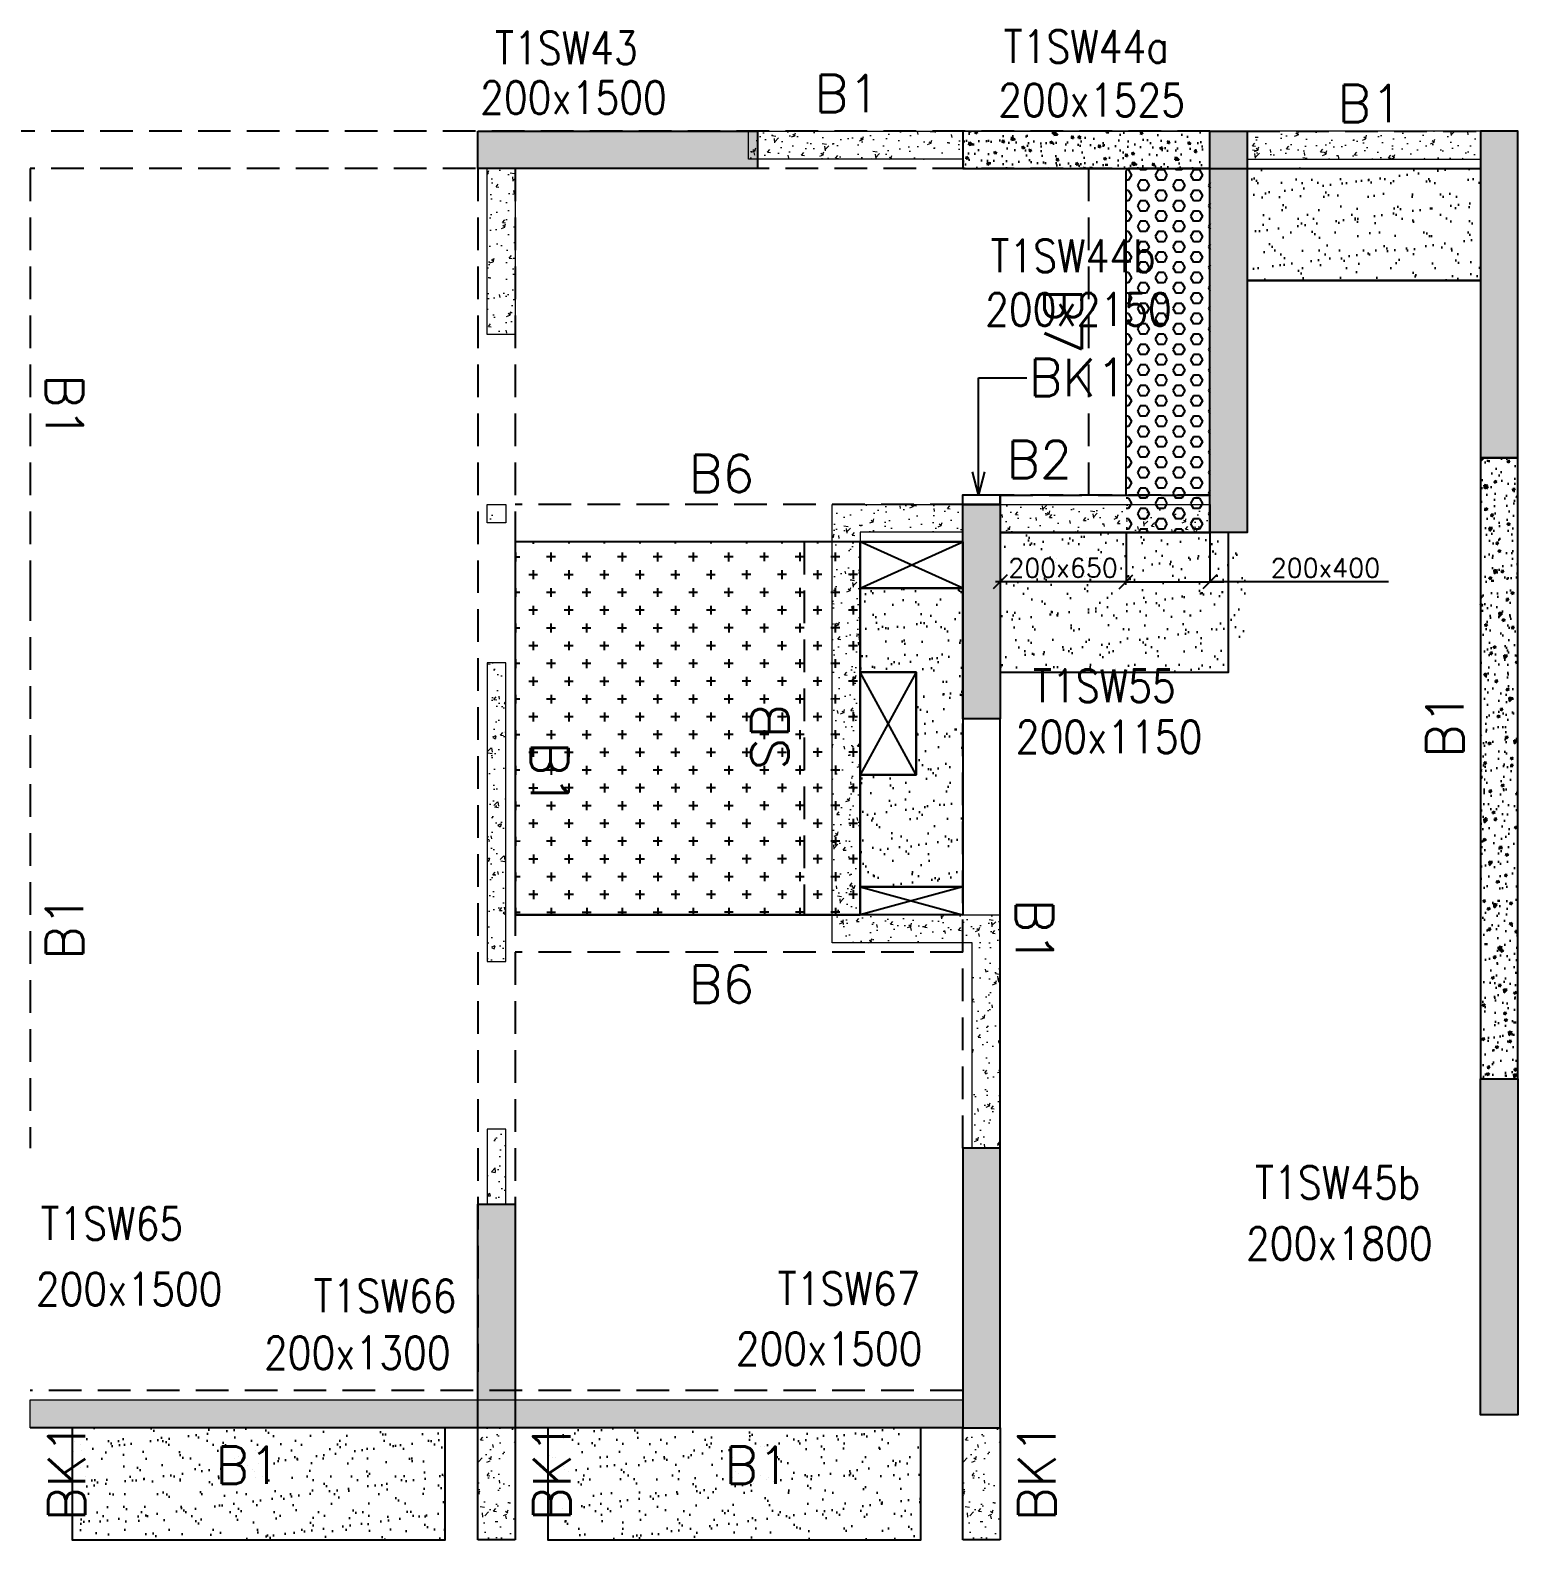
# Model space of a CAD drawing. Header units: millimetres. Extents: x 1078357 to 2594950, y -4969473 to -4636555.
# Drawn here: x 2170755 to 2178730, y -4674653 to -4666561 of the extents above; entities that cross this region are included whole.
import ezdxf

# ---------------------------------------------------------------- set-up
doc = ezdxf.new("R2010")
doc.units = ezdxf.units.MM
doc.header["$PDMODE"] = 35
for name, pattern in [('CONTINOUS', [0]), ('HIDDEN', [0.375, 0.25, -0.125]), ('New Retail block$0$CONTINOUS', [0])]:
    doc.linetypes.add(name, pattern=pattern)
doc.layers.get('0').update_dxf_attribs({"lineweight": 0})
doc.layers.get('Defpoints').update_dxf_attribs({"lineweight": 0})
for name, color, linetype, lineweight in [('A-_ANOTDIMA_D-', 6, 'Continuous', 13), ('COL. NO.', 30, 'Continuous', 25), ('COL. SIZE', 7, 'Continuous', 25), ('DIM', 9, 'Continuous', 25), ('HATCH', 8, 'Continuous', 30), ('RCC UPSTAND', 43, 'Continuous', 30), ('S-NON STR RCC WALL', 8, 'Continuous', 0)]:
    doc.layers.add(name, color=color, linetype=linetype, lineweight=lineweight)
for name, color, linetype in [('B-200x325', 201, 'HIDDEN'), ('B-200x375', 41, 'HIDDEN'), ('B-200x400', 44, 'HIDDEN'), ('B-200x650', 241, 'HIDDEN'), ('B-300xSLAB THK.', 151, 'Continuous'), ('BK1-200x650', 241, 'HIDDEN'), ('DC BEAM NO.', 7, 'Continuous'), ('DROP SLAB', 8, 'Continuous'), ('NON STR. RCC WALL', 6, 'Continuous'), ('S-COLUMN_SHEAR WALL', 1, 'Continuous'), ('S-PROJECTION', 54, 'New Retail block$0$CONTINOUS'), ('SLAB FOLD', 8, 'Continuous')]:
    doc.layers.add(name, color=color, linetype=linetype)
doc.styles.add('Roman', font='romans')
doc.styles.add('ROMANS', font='romans.shx', dxfattribs={"width": 0.85})
doc.dimstyles.new('HARESH', dxfattribs={"dimtxt": 150, "dimasz": 75, "dimexe": 0, "dimexo": 0, "dimgap": 25, "dimtad": 1, "dimdec": 0, "dimdsep": 46, "dimtxsty": 'Roman', "dimblk": 'OBLIQUE', "dimcen": 225, "dimdle": 25, "dimclrd": 2, "dimclre": 2, "dimclrt": 7, "dimadec": 8, "dimazin": 1, "dimtfac": 1, "dimtdec": 0, "dimtmove": 0, "dimatfit": 0, "dimfxl": 1, "dimlwd": -1, "dimlwe": -1, "dimarcsym": 0})
pattern_1 = [(50, (-4174040.86, 23111537.25), (182.184669, -15.9390855), [19.05, -209.55]), (355, (-4174040.86, 23111537.25), (-35.2434214, 191.0568452), [15.24, -167.6405842]), (100.4514447, (-4174025.68, 23111535.92), (146.9412471, 175.1177519), [16.1900088, -178.0902446]), (46.1842, (-4174040.86, 23111588.05), (271.0790409, -42.042328), [28.575, -314.325]), (96.6355576, (-4174018.27, 23111584.54), (237.404134, 247.4261246), [24.2850231, -267.1356082]), (351.1841512, (-4174040.86, 23111588.05), (237.404134, 247.4261246), [22.859967, -251.459732]), (21, (-4174015.46, 23111575.35), (151.6143913, -102.2651982), [19.05, -209.55]), (326, (-4174015.46, 23111575.35), (61.8020283, 184.1879661), [15.24, -167.64]), (71.451445, (-4174002.83, 23111566.83), (213.4164193, 81.9227689), [16.1900088, -178.0899376]), (37.5, (-4174040.86, 23111537.25), (3.08860325, 84.55503887), [0, -165.608, 0, -170.18, 0, -168.275]), (7.5, (-4174040.86, 23111537.25), (66.8196625, 100.18057482), [0, -97.028, 0, -161.798, 0, -64.135]), (327.5, (-4174097.5, 23111537.25), (135.59059517, -5.728744), [0, -63.5, 0, -198.12, 0, -262.89]), (317.5, (-4174122.9, 23111537.25), (148.1291814, 25.42649103), [0, -82.55, 0, -131.572, 0, -186.69])]

# ---------------------------------------------------------------- blocks, each defined once
blk = doc.blocks.new('_Oblique')
at = {"color": 0, "linetype": 'ByBlock', "lineweight": -2}
blk.add_line((-0.5, -0.5), (0.5, 0.5), dxfattribs=at)
blk = doc.blocks.new('*D1586')
at = {"layer": 'Defpoints', "color": 0, "ltscale": 700, "transparency": 16777216}
for p in [(2176629.4, -4669252.5, 0), (2177079.4, -4669252.5, 0), (2177079.4, -4669518.5)]:
    blk.add_point(p, dxfattribs=at)
at = {"layer": 'DIM', "color": 2, "ltscale": 700, "transparency": 16777216}
for p, q in [((2176629.4, -4669252.5), (2176629.4, -4669518.5)), ((2177079.4, -4669252.5), (2177079.4, -4669518.5)), ((2176629.4, -4669518.5), (2176554.4, -4669518.5)), ((2176629.4, -4669518.5), (2177079.4, -4669518.5)), ((2176629.4, -4669518.5), (2177079.4, -4669518.5)), ((2177079.4, -4669518.5), (2177154.4, -4669518.5)), ((2178035.7, -4669518.5), (2177079.4, -4669518.5))]:
    blk.add_line(p, q, dxfattribs=at)
at = {"layer": 'DIM', "color": 2, "ltscale": 700, "transparency": 16777216, "xscale": 75, "yscale": 75, "zscale": 75}
blk.add_blockref('_Oblique', (2176629.4, -4669518.5), dxfattribs=at)
at = {"layer": 'DIM', "color": 2, "ltscale": 700, "transparency": 16777216, "xscale": 75, "yscale": 75, "zscale": 75, "rotation": 180}
blk.add_blockref('_Oblique', (2177079.4, -4669518.5), dxfattribs=at)
at = {"layer": 'DIM', "color": 7, "ltscale": 700, "transparency": 16777216, "insert": (2177698.7, -4669443.5), "char_height": 150, "attachment_point": 5, "style": 'Roman'}
blk.add_mtext('{\\H0.666667x;200x400}', dxfattribs=at)
blk = doc.blocks.new('*D1587')
at = {"layer": 'Defpoints', "color": 0, "ltscale": 700, "transparency": 16777216}
for p in [(2175954.4, -4669252.5, 0), (2176629.4, -4669252.5), (2175954.4, -4669518.5)]:
    blk.add_point(p, dxfattribs=at)
at = {"layer": 'DIM', "color": 2, "ltscale": 700, "transparency": 16777216}
for p, q in [((2175954.4, -4669252.5), (2175954.4, -4669518.5)), ((2176629.4, -4669252.5), (2176629.4, -4669518.5)), ((2176654.4, -4669518.5), (2175929.4, -4669518.5))]:
    blk.add_line(p, q, dxfattribs=at)
at = {"layer": 'DIM', "color": 2, "ltscale": 700, "transparency": 16777216, "xscale": 75, "yscale": 75, "zscale": 75, "rotation": 180}
blk.add_blockref('_Oblique', (2175954.4, -4669518.5), dxfattribs=at)
at = {"layer": 'DIM', "color": 2, "ltscale": 700, "transparency": 16777216, "xscale": 75, "yscale": 75, "zscale": 75}
blk.add_blockref('_Oblique', (2176629.4, -4669518.5), dxfattribs=at)
at = {"layer": 'DIM', "color": 7, "ltscale": 700, "transparency": 16777216, "insert": (2176291.9, -4669443.5), "char_height": 150, "attachment_point": 5, "style": 'Roman'}
blk.add_mtext('{\\H0.666667x;200x650}', dxfattribs=at)
blk = doc.blocks.new('G$CD63B60BD')
at = {"layer": 'COL. NO.', "linetype": 'Continuous', "style": 'ROMANS', "width": 0.85}
for s, p in [('T1SW43', (7892.7, 7309.1, -320.4)), ('T1SW44a', (10618.9, 7316.7, 0)), ('T1SW44b', (10548.3, 6194.4, 0)), ('T1SW55', (10776.3, 3890, -320.4)), ('T1SW45b', (11967, 1227.9, 0)), ('T1SW65', (5455.6, 1007.6, -320.4)), ('T1SW67', (9407.6, 658.7, -320.4)), ('T1SW66', (6920.6, 619.5, -320.4))]:
    blk.add_text(s, height=175, dxfattribs=at).set_placement(p)
at = {"layer": 'COL. SIZE', "linetype": 'Continuous', "style": 'ROMANS', "width": 0.85}
for s, p in [('200x1500', (7812.3, 7043, -320.4)), ('200x1525', (10589.9, 7029.6, -2.7)), ('200x2150', (10519.3, 5907.3, -2.7)), ('200x1150', (10683.5, 3616.4, -320.4)), ('200x1800', (11917.9, 900.6, 0)), ('200x1500', (5430.6, 656.4, -320.4)), ('200x1300', (6653.5, 314.9, -320.4)), ('200x1500', (9182.7, 336.9, -320.4))]:
    blk.add_text(s, height=175, dxfattribs=at).set_placement(p)

msp = doc.modelspace()

# ---------------------------------------------------------------- hatches: boundary and pattern name
at = {"layer": 'DROP SLAB'}
h = msp.add_hatch(dxfattribs=at)
h.set_pattern_fill('CROSS', color=8, scale=15, angle=0.03079)
h.set_pattern_definition([(180.03079016, (-10974084.55, 51535726.58), (-95.19879988, -95.30117261), [47.625, -142.875]), (270.03079016, (-10974108.375, 51535750.38), (95.30117261, -95.19879988), [47.625, -142.875])])
h.paths.add_polyline_path([(2175204.6, -4669302.5), (2173354.6, -4669302.5), (2173354.6, -4671302.3), (2175204.6, -4671302.3)])
at = {"layer": 'HATCH'}
h = msp.add_hatch(dxfattribs=at)
h.set_pattern_fill('AR-SAND', color=8, scale=3, angle=179.97015)
h.set_pattern_definition([(37.4701541, (-1759753.22, 14015386.82), (-4.72361136, 146.8264517), [0, -115.824, 0, -129.54, 0, -123.825]), (7.4701541, (-1759753.22, 14015386.82), (134.9689868, 214.9772528), [0, -62.484, 0, -104.394, 0, -40.005]), (327.4701541, (-1759846.94, 14015386.87), (237.2979035, 0.3075449), [0, -38.1, 0, -137.16, 0, -179.07]), (317.4701541, (-1759846.94, 14015386.87), (229.1017424, 66.759465), [0, -19.05, 0, -89.916, 0, -102.87])])
h.paths.add_polyline_path([(2178530, -4667302.4), (2177280, -4667302.4), (2177280, -4667902.6), (2178530, -4667902.6)])
h = msp.add_hatch(dxfattribs=at)
h.set_pattern_fill('AR-SAND', color=8, scale=3, angle=179.97015)
h.set_pattern_definition([(37.4701541, (-1772103.33, 14013436.9), (-4.72361136, 146.8264517), [0, -115.824, 0, -129.54, 0, -123.825]), (7.4701541, (-1772103.33, 14013436.9), (134.9689868, 214.9772528), [0, -62.484, 0, -104.394, 0, -40.005]), (327.4701541, (-1772197.05, 14013436.94), (237.2979035, 0.3075449), [0, -38.1, 0, -137.16, 0, -179.07]), (317.4701541, (-1772197.05, 14013436.94), (229.1017424, 66.759465), [0, -19.05, 0, -89.916, 0, -102.87])])
h.paths.add_polyline_path([(2177179.6, -4669252.5), (2175955, -4669252.5), (2175954.9, -4670002.5), (2177179.6, -4670002.5)])
h = msp.add_hatch(dxfattribs=at)
h.set_pattern_fill('AR-SAND', color=8, scale=3, angle=179.97015)
h.set_pattern_definition([(37.4701541, (-1772103.23, 14013436.9), (-4.72361136, 146.8264517), [0, -115.824, 0, -129.54, 0, -123.825]), (7.4701541, (-1772103.23, 14013436.9), (134.9689868, 214.9772528), [0, -62.484, 0, -104.394, 0, -40.005]), (327.4701541, (-1772196.95, 14013436.94), (237.2979035, 0.3075449), [0, -38.1, 0, -137.16, 0, -179.07]), (317.4701541, (-1772196.95, 14013436.94), (229.1017424, 66.759465), [0, -19.05, 0, -89.916, 0, -102.87])])
h.paths.add_polyline_path([(2177280, -4669252.5), (2175955, -4669252.5), (2175955, -4669852.5), (2177280, -4669852.5)])
h = msp.add_hatch(dxfattribs=at)
h.set_pattern_fill('AR-SAND', color=8, scale=3, angle=359.97015)
h.set_pattern_definition([(37.47015413, (-2846628.58, 18697456.11), (-4.72361136, 146.8264517), [0, -115.824, 0, -129.54, 0, -123.825]), (7.4701541, (-2846628.58, 18697456.11), (134.9689868, 214.9772528), [0, -62.484, 0, -104.394, 0, -40.005]), (327.4701541, (-2846722.3, 18697456.16), (237.2979035, 0.3075449), [0, -38.1, 0, -137.16, 0, -179.07]), (317.4701541, (-2846722.3, 18697456.16), (229.1017424, 66.759465), [0, -19.05, 0, -89.916, 0, -102.87])])
h.paths.add_polyline_path([(2175754.6, -4671152.5), (2175204.6, -4671152.5), (2175204.6, -4670552.5), (2175504.6, -4670552.5), (2175504.6, -4670002.5), (2175204.6, -4670002.6), (2175204.6, -4669552.5), (2175754.6, -4669552.5)])
h = msp.add_hatch(dxfattribs=at)
h.set_pattern_fill('AR-SAND', color=8, scale=3, angle=179.97015)
h.set_pattern_definition([(37.47015413, (-2854952.94, 18697456.1), (-4.72361136, 146.8264517), [0, -115.824, 0, -129.54, 0, -123.825]), (7.4701541, (-2854952.94, 18697456.1), (134.9689868, 214.9772528), [0, -62.484, 0, -104.394, 0, -40.005]), (327.4701541, (-2855046.67, 18697456.14), (237.2979035, 0.3075449), [0, -38.1, 0, -137.16, 0, -179.07]), (317.4701541, (-2855046.67, 18697456.14), (229.1017424, 66.759465), [0, -19.05, 0, -89.916, 0, -102.87])])
h.paths.add_polyline_path([(2172980, -4674052.5), (2170980, -4674052.5), (2170980, -4674652.5), (2172980, -4674652.5)])
h = msp.add_hatch(dxfattribs=at)
h.set_pattern_fill('AR-SAND', color=8, scale=3, angle=179.97015)
h.set_pattern_definition([(37.47015413, (-2857502.94, 18697456.1), (-4.72361136, 146.8264517), [0, -115.824, 0, -129.54, 0, -123.825]), (7.4701541, (-2857502.94, 18697456.1), (134.9689868, 214.9772528), [0, -62.484, 0, -104.394, 0, -40.005]), (327.4701541, (-2857596.67, 18697456.14), (237.2979035, 0.3075449), [0, -38.1, 0, -137.16, 0, -179.07]), (317.4701541, (-2857596.67, 18697456.14), (229.1017424, 66.759465), [0, -19.05, 0, -89.916, 0, -102.87])])
h.paths.add_polyline_path([(2175530, -4674052.5), (2173530, -4674052.5), (2173530, -4674652.5), (2175530, -4674652.5)])
at = {"layer": 'RCC UPSTAND'}
h = msp.add_hatch(dxfattribs=at)
h.set_pattern_fill('AR-CONC', color=8, scale=20, angle=270)
h.set_pattern_definition([(320, (5387675.49, -2130459.89), (-12.550427, -143.4520365), [15, -165]), (265, (5387675.5, -2130459.89), (150.438427, 27.7502667), [12, -132]), (10.4514445, (5387674.45, -2130471.84), (137.887998, -115.7017693), [12.7480384, -140.2284224]), (316.1842, (5387715.5, -2130459.89), (-33.103856, -213.448266), [22.5, -247.5]), (6.6356355, (5387712.73, -2130477.68), (194.82372, -186.932389), [19.122068, -210.342752]), (261.184164, (5387715.5, -2130459.89), (194.82372, -186.932389), [18, -198]), (291, (5387705.49, -2130479.89), (-80.523778, -119.3814104), [15, -165]), (236, (5387705.5, -2130479.89), (145.030009, -48.6630664), [12, -132]), (341.4514447, (5387698.78, -2130489.84), (64.5062306, -168.0444753), [12.748038, -140.2284224]), (307.5, (5387675.493, -2130459.89), (66.57877077, -2.43197106), [0, -130.4, 0, -134, 0, -132.5]), (277.5, (5387675.49, -2130459.89), (78.8823424, -52.6139075), [0, -76.4, 0, -127.4, 0, -50.5]), (237.5, (5387675.493, -2130415.29), (-4.51097435, -106.7644872), [0, -50, 0, -156, 0, -207]), (227.5, (5387675.49, -2130395.29), (20.0209965, -116.6372339), [0, -65, 0, -103.6, 0, -147])])
h.paths.add_polyline_path([(2177079.6, -4667103.1), (2175754.6, -4667102.8), (2175754.6, -4667302.3), (2177079.6, -4667302.5)])
h = msp.add_hatch(dxfattribs=at)
h.set_pattern_fill('AR-CONC', color=8, scale=20, angle=180)
h.set_pattern_definition([(230, (4715372.82, -7881798.39), (-143.4520365, 12.550427), [15, -165]), (175, (4715372.82, -7881798.4), (27.7502667, -150.438427), [12, -132]), (280.4514445, (4715360.87, -7881797.35), (-115.7017693, -137.887998), [12.7480384, -140.2284224]), (226.1842, (4715372.82, -7881838.4), (-213.448266, 33.103856), [22.5, -247.5]), (276.6356355, (4715355.03, -7881835.63), (-186.932389, -194.82372), [19.122068, -210.342752]), (171.184164, (4715372.82, -7881838.4), (-186.932389, -194.82372), [18, -198]), (201, (4715352.82, -7881828.39), (-119.3814104, 80.523778), [15, -165]), (146, (4715352.82, -7881828.4), (-48.6630664, -145.030009), [12, -132]), (251.4514447, (4715342.87, -7881821.68), (-168.0444753, -64.5062306), [12.748038, -140.2284224]), (217.5, (4715372.82, -7881798.393), (-2.43197106, -66.57877077), [0, -130.4, 0, -134, 0, -132.5]), (187.5, (4715372.82, -7881798.39), (-52.6139075, -78.8823424), [0, -76.4, 0, -127.4, 0, -50.5]), (147.5, (4715417.42, -7881798.393), (-106.7644872, 4.51097435), [0, -50, 0, -156, 0, -207]), (137.5, (4715437.42, -7881798.39), (-116.6372339, -20.0209965), [0, -65, 0, -103.6, 0, -147])])
h.paths.add_polyline_path([(2178729.6, -4672182.5), (2178729.6, -4668852.5), (2178530.2, -4668852.5), (2178530.2, -4672182.5)])
at = {"layer": 'S-COLUMN_SHEAR WALL', "lineweight": 25}
h = msp.add_hatch(color=1, dxfattribs=at)
h.dxf.hatch_style = 1
h.paths.add_polyline_path([(2173154.6, -4667102.5), (2174654.6, -4667102.5), (2174654.6, -4667302.5), (2173154.6, -4667302.5)])
h = msp.add_hatch(color=1, dxfattribs=at)
h.dxf.hatch_style = 1
h.paths.add_polyline_path([(2177079.6, -4667102.5), (2177279.6, -4667102.5), (2177279.6, -4669252.5), (2177079.6, -4669252.5)])
h = msp.add_hatch(color=1, dxfattribs=at)
h.dxf.hatch_style = 1
h.paths.add_polyline_path([(2178729.6, -4668852.5), (2178729.6, -4667102.5), (2178529.6, -4667102.5), (2178529.6, -4668852.5), (2178729.6, -4668852.5)], is_closed=False)
at = {"layer": 'S-COLUMN_SHEAR WALL', "lineweight": 25, "extrusion": (-1.00316e-06, -1.91639e-11, 1)}
h = msp.add_hatch(color=1, dxfattribs=at)
h.dxf.hatch_style = 1
h.paths.add_polyline_path([(2175754.6, -4669102.5), (2175954.6, -4669102.5), (2175954.6, -4670252.5), (2175754.6, -4670252.5)])
at = {"layer": 'S-COLUMN_SHEAR WALL', "lineweight": 25}
h = msp.add_hatch(color=1, dxfattribs=at)
h.dxf.hatch_style = 1
h.paths.add_polyline_path([(2178729.6, -4673982.5), (2178729.6, -4672182.5), (2178529.6, -4672182.5), (2178529.6, -4673982.5)])
at = {"layer": 'S-COLUMN_SHEAR WALL', "lineweight": 25, "extrusion": (-1.00316e-06, -1.91639e-11, 1)}
h = msp.add_hatch(color=1, dxfattribs=at)
h.dxf.hatch_style = 1
h.paths.add_polyline_path([(2175754.6, -4674052.5), (2175954.6, -4674052.5), (2175954.6, -4672552.5), (2175754.6, -4672552.5)])
at = {"layer": 'S-COLUMN_SHEAR WALL', "lineweight": 25}
h = msp.add_hatch(color=1, dxfattribs=at)
h.dxf.hatch_style = 1
h.paths.add_polyline_path([(2173354.6, -4672852.5), (2173354.6, -4674052.5), (2173154.6, -4674052.5), (2173154.6, -4672852.5)])
at = {"layer": 'S-NON STR RCC WALL'}
h = msp.add_hatch(dxfattribs=at)
h.set_pattern_fill('AR-CONC', color=256, angle=180)
h.set_pattern_definition([(50, (-4181105.6, 23111537.24), (182.184669, -15.9390855), [19.05, -209.55]), (355, (-4181105.6, 23111537.24), (-35.2434214, 191.0568452), [15.24, -167.6405842]), (100.4514447, (-4181090.42, 23111535.91), (146.9412471, 175.1177519), [16.1900088, -178.0902446]), (46.1842, (-4181105.6, 23111588.04), (271.0790409, -42.042328), [28.575, -314.325]), (96.6355576, (-4181083.02, 23111584.54), (237.404134, 247.4261246), [24.2850231, -267.1356082]), (351.1841512, (-4181105.6, 23111588.04), (237.404134, 247.4261246), [22.859967, -251.459732]), (21, (-4181080.2, 23111575.34), (151.6143913, -102.2651982), [19.05, -209.55]), (326, (-4181080.2, 23111575.34), (61.8020283, 184.1879661), [15.24, -167.64]), (71.451445, (-4181067.57, 23111566.82), (213.4164193, 81.9227689), [16.1900088, -178.0899376]), (37.5, (-4181105.606, 23111537.24), (3.08860325, 84.55503887), [0, -165.608, 0, -170.18, 0, -168.275]), (7.5, (-4181105.61, 23111537.24), (66.8196625, 100.18057482), [0, -97.028, 0, -161.798, 0, -64.135]), (327.5, (-4181162.25, 23111537.24), (135.59059517, -5.728744), [0, -63.5, 0, -198.12, 0, -262.89]), (317.5, (-4181187.65, 23111537.24), (148.1291814, 25.42649103), [0, -82.55, 0, -131.572, 0, -186.69])])
h.paths.add_polyline_path([(2174605, -4667102.5), (2175755, -4667102.5), (2175755, -4667252.5), (2174605, -4667252.5)])
h = msp.add_hatch(dxfattribs=at)
h.set_pattern_fill('AR-CONC', color=256)
h.set_pattern_definition([(50, (-5271265.58, 27795606.43), (182.184669, -15.93908554), [19.05, -209.55]), (355, (-5271265.58, 27795606.43), (-35.2434214, 191.0568452), [15.24, -167.6405842]), (100.4514447, (-5271250.4, 27795605.1), (146.9412471, 175.1177519), [16.1900088, -178.0902446]), (46.1842, (-5271265.58, 27795657.23), (271.0790409, -42.042328), [28.575, -314.325]), (96.6355576, (-5271242.99, 27795653.73), (237.404134, 247.4261246), [24.2850231, -267.1356082]), (351.1841512, (-5271265.58, 27795657.23), (237.404134, 247.4261246), [22.859967, -251.459732]), (21, (-5271240.18, 27795644.53), (151.6143913, -102.2651982), [19.05, -209.55]), (326, (-5271240.18, 27795644.53), (61.8020283, 184.1879661), [15.24, -167.64]), (71.451445, (-5271227.54, 27795636.01), (213.4164193, 81.9227689), [16.1900088, -178.0899376]), (37.5, (-5271265.576, 27795606.435), (3.08860325, 84.55503887), [0, -165.608, 0, -170.18, 0, -168.275]), (7.5, (-5271265.58, 27795606.435), (66.8196625, 100.18057482), [0, -97.028, 0, -161.798, 0, -64.135]), (327.5, (-5271322.22, 27795606.435), (135.59059517, -5.72874399), [0, -63.5, 0, -198.12, 0, -262.89]), (317.5, (-5271347.62, 27795606.43), (148.1291814, 25.42649103), [0, -82.55, 0, -131.572, 0, -186.69])])
h.paths.add_polyline_path([(2178530, -4667102.4), (2177279.9, -4667102.4), (2177279.9, -4667252.4), (2178530, -4667252.4)])
h = msp.add_hatch(dxfattribs=at)
h.set_pattern_fill('AR-CONC', color=256, angle=180)
h.set_pattern_definition([(50, (-5278330.32, 27792266.4), (182.184669, -15.93908554), [19.05, -209.55]), (355, (-5278330.32, 27792266.4), (-35.2434214, 191.0568452), [15.24, -167.6405842]), (100.4514447, (-5278315.14, 27792265.08), (146.9412471, 175.1177519), [16.1900088, -178.0902446]), (46.1842, (-5278330.32, 27792317.2), (271.0790409, -42.042328), [28.575, -314.325]), (96.6355576, (-5278307.73, 27792313.7), (237.404134, 247.4261246), [24.2850231, -267.1356082]), (351.1841512, (-5278330.32, 27792317.2), (237.404134, 247.4261246), [22.859967, -251.459732]), (21, (-5278304.92, 27792304.5), (151.6143913, -102.2651982), [19.05, -209.55]), (326, (-5278304.92, 27792304.5), (61.8020283, 184.1879661), [15.24, -167.64]), (71.451445, (-5278292.29, 27792295.98), (213.4164193, 81.9227689), [16.1900088, -178.0899376]), (37.5, (-5278330.32, 27792266.405), (3.08860325, 84.55503887), [0, -165.608, 0, -170.18, 0, -168.275]), (7.5, (-5278330.32, 27792266.405), (66.8196625, 100.18057482), [0, -97.028, 0, -161.798, 0, -64.135]), (327.5, (-5278386.964, 27792266.405), (135.59059517, -5.72874399), [0, -63.5, 0, -198.12, 0, -262.89]), (317.5, (-5278412.36, 27792266.4), (148.1291814, 25.42649103), [0, -82.55, 0, -131.572, 0, -186.69])])
h.paths.add_polyline_path([(2173205, -4667302.5), (2173355, -4667302.5), (2173355, -4668192.5), (2173205, -4668192.5)])
h = msp.add_hatch(dxfattribs=at)
h.set_pattern_fill('AR-CONC', color=256, angle=180)
h.set_pattern_definition([(50, (3270479.36, -9578126.59), (182.184669, -15.9390855), [19.05, -209.55]), (355, (3270479.36, -9578126.59), (-35.2434214, 191.056845), [15.24, -167.640584]), (100.4514447, (3270494.54, -9578127.91), (146.941247, 175.117752), [16.190009, -178.0902446]), (46.1842, (3270479.36, -9578075.79), (271.079041, -42.042328), [28.575, -314.325]), (96.6355576, (3270501.95, -9578079.3), (237.404134, 247.426125), [24.285023, -267.135608]), (351.184151, (3270479.36, -9578075.79), (237.404134, 247.426125), [22.859967, -251.459732]), (21, (3270504.76, -9578088.49), (151.6143913, -102.265198), [19.05, -209.55]), (326, (3270504.76, -9578088.49), (61.802028, 184.187966), [15.24, -167.64]), (71.451445, (3270517.4, -9578097), (213.416419, 81.922769), [16.190009, -178.0899376]), (37.5, (3270479.36, -9578126.585), (3.08860325, 84.5550389), [0, -165.608, 0, -170.18, 0, -168.275]), (7.5, (3270479.36, -9578126.585), (66.8196625, 100.1805748), [0, -97.028, 0, -161.798, 0, -64.135]), (327.5, (3270422.72, -9578126.585), (135.5905952, -5.728744), [0, -63.5, 0, -198.12, 0, -262.89]), (317.5, (3270397.32, -9578126.59), (148.1291814, 25.426491), [0, -82.55, 0, -131.572, 0, -186.69])])
h.paths.add_polyline_path([(2173205, -4669102.3), (2173305, -4669102.3), (2173305, -4669202.3), (2173205, -4669202.3)])
h = msp.add_hatch(dxfattribs=at)
h.set_pattern_fill('AR-CONC', color=256)
h.set_pattern_definition(pattern_1)
h.paths.add_polyline_path([(2175055, -4671452.3), (2175055, -4669102.3), (2175755, -4669102.3), (2175755, -4669252.3), (2175205, -4669252.3), (2175205, -4671302.3), (2175955, -4671302.3), (2175955, -4672552.5), (2175805, -4672552.5), (2175805, -4671452.3)])
h = msp.add_hatch(dxfattribs=at)
h.set_pattern_fill('AR-CONC', color=256)
h.set_pattern_definition(pattern_1)
h.paths.add_polyline_path([(2177080, -4669252.3), (2175955, -4669252.3), (2175955, -4669102.3), (2177080, -4669102.3)])
h = msp.add_hatch(dxfattribs=at)
h.set_pattern_fill('AR-CONC', color=256, angle=180)
h.set_pattern_definition([(50, (3270492.57, -9576761.92), (182.184669, -15.9390855), [19.05, -209.55]), (355, (3270492.57, -9576761.92), (-35.2434214, 191.056845), [15.24, -167.640584]), (100.4514447, (3270507.76, -9576763.25), (146.941247, 175.117752), [16.190009, -178.0902446]), (46.1842, (3270492.57, -9576711.12), (271.079041, -42.042328), [28.575, -314.325]), (96.6355576, (3270515.16, -9576714.62), (237.404134, 247.426125), [24.285023, -267.135608]), (351.184151, (3270492.57, -9576711.12), (237.404134, 247.426125), [22.859967, -251.459732]), (21, (3270517.97, -9576723.82), (151.6143913, -102.265198), [19.05, -209.55]), (326, (3270517.97, -9576723.82), (61.802028, 184.187966), [15.24, -167.64]), (71.451445, (3270530.6, -9576732.34), (213.416419, 81.922769), [16.190009, -178.0899376]), (37.5, (3270492.573, -9576761.92), (3.08860325, 84.5550389), [0, -165.608, 0, -170.18, 0, -168.275]), (7.5, (3270492.57, -9576761.92), (66.8196625, 100.1805748), [0, -97.028, 0, -161.798, 0, -64.135]), (327.5, (3270435.93, -9576761.92), (135.5905952, -5.728744), [0, -63.5, 0, -198.12, 0, -262.89]), (317.5, (3270410.53, -9576761.92), (148.1291814, 25.426491), [0, -82.55, 0, -131.572, 0, -186.69])])
h.paths.add_polyline_path([(2173205, -4671552.3), (2173305, -4671552.3), (2173305, -4669952.3), (2173205, -4669952.3)])
h = msp.add_hatch(dxfattribs=at)
h.set_pattern_fill('AR-CONC', color=256, angle=180)
h.set_pattern_definition([(50, (2173267.86, -4892742.73), (182.18467, -15.93909), [19.05, -209.55]), (355, (2173267.86, -4892742.73), (-35.24342, 191.05685), [15.24, -167.64058]), (100.451445, (2173283.04, -4892744.06), (146.94125, 175.11775), [16.19001, -178.09024]), (46.1842, (2173267.86, -4892691.93), (271.07904, -42.04233), [28.575, -314.325]), (96.63556, (2173290.45, -4892695.44), (237.40413, 247.42612), [24.28502, -267.1356]), (351.18415, (2173267.86, -4892691.93), (237.40413, 247.42612), [22.85997, -251.45973]), (21, (2173293.26, -4892704.63), (151.61439, -102.2652), [19.05, -209.55]), (326, (2173293.26, -4892704.63), (61.80203, 184.18797), [15.24, -167.64]), (71.451445, (2173305.9, -4892713.16), (213.41642, 81.92277), [16.19001, -178.08994]), (37.5, (2173267.86, -4892742.733), (3.088603, 84.555039), [0, -165.608, 0, -170.18, 0, -168.275]), (7.5, (2173267.86, -4892742.73), (66.819663, 100.180575), [0, -97.028, 0, -161.798, 0, -64.135]), (327.5, (2173211.216, -4892742.73), (135.590595, -5.728744), [0, -63.5, 0, -198.12, 0, -262.89]), (317.5, (2173185.82, -4892742.73), (148.12918, 25.42649), [0, -82.55, 0, -131.572, 0, -186.69])])
h.paths.add_polyline_path([(2173205, -4672852.8), (2173305, -4672852.8), (2173305, -4672452.3), (2173205, -4672452.3)])
h = msp.add_hatch(dxfattribs=at)
h.set_pattern_fill('AR-CONC', color=256)
h.set_pattern_definition([(50, (-5271265.58, 27795556.43), (182.184669, -15.93908554), [19.05, -209.55]), (355, (-5271265.58, 27795556.43), (-35.2434214, 191.0568452), [15.24, -167.6405842]), (100.4514447, (-5271250.4, 27795555.1), (146.9412471, 175.1177519), [16.1900088, -178.0902446]), (46.1842, (-5271265.58, 27795607.23), (271.0790409, -42.042328), [28.575, -314.325]), (96.6355576, (-5271242.99, 27795603.73), (237.404134, 247.4261246), [24.2850231, -267.1356082]), (351.1841512, (-5271265.58, 27795607.23), (237.404134, 247.4261246), [22.859967, -251.459732]), (21, (-5271240.18, 27795594.53), (151.6143913, -102.2651982), [19.05, -209.55]), (326, (-5271240.18, 27795594.53), (61.8020283, 184.1879661), [15.24, -167.64]), (71.451445, (-5271227.54, 27795586.01), (213.4164193, 81.9227689), [16.1900088, -178.0899376]), (37.5, (-5271265.576, 27795556.434), (3.08860325, 84.55503887), [0, -165.608, 0, -170.18, 0, -168.275]), (7.5, (-5271265.58, 27795556.43), (66.8196625, 100.18057482), [0, -97.028, 0, -161.798, 0, -64.135]), (327.5, (-5271322.22, 27795556.434), (135.59059517, -5.72874399), [0, -63.5, 0, -198.12, 0, -262.89]), (317.5, (-5271347.62, 27795556.43), (148.1291814, 25.42649103), [0, -82.55, 0, -131.572, 0, -186.69])])
h.paths.add_polyline_path([(2175752.1, -4674052.3), (2170755, -4674052.3), (2170755, -4673902.3), (2175752.1, -4673902.3)])
h = msp.add_hatch(dxfattribs=at)
h.set_pattern_fill('AR-CONC', color=256, angle=180)
h.set_pattern_definition([(50, (-7457017.38, 37565054.81), (182.184669, -15.93908554), [19.05, -209.55]), (355, (-7457017.38, 37565054.81), (-35.2434214, 191.0568452), [15.24, -167.6405842]), (100.4514447, (-7457002.2, 37565053.48), (146.9412471, 175.1177519), [16.1900088, -178.0902446]), (46.1842, (-7457017.38, 37565105.61), (271.0790409, -42.0423279), [28.575, -314.325]), (96.6355576, (-7456994.8, 37565102.1), (237.404134, 247.4261246), [24.2850231, -267.1356082]), (351.1841512, (-7457017.38, 37565105.6), (237.404134, 247.4261246), [22.859967, -251.459732]), (21, (-7456991.98, 37565092.91), (151.61439127, -102.2651982), [19.05, -209.55]), (326, (-7456991.98, 37565092.91), (61.80202835, 184.1879661), [15.24, -167.64]), (71.451445, (-7456979.34, 37565084.39), (213.4164193, 81.9227689), [16.1900088, -178.0899376]), (37.5, (-7457017.38, 37565054.81), (3.08860325, 84.55503887), [0, -165.608, 0, -170.18, 0, -168.275]), (7.5, (-7457017.38, 37565054.81), (66.81966251, 100.18057482), [0, -97.028, 0, -161.798, 0, -64.135]), (327.5, (-7457074.02, 37565054.81), (135.59059517, -5.72874399), [0, -63.5, 0, -198.12, 0, -262.89]), (317.5, (-7457099.42, 37565054.81), (148.1291814, 25.42649103), [0, -82.55, 0, -131.572, 0, -186.69])])
h.paths.add_polyline_path([(2173354.9, -4674052.5), (2173154.9, -4674052.5), (2173154.9, -4674652.5), (2173354.9, -4674652.5), (2173354.9, -4674652.5), (2173354.9, -4674052.6)], is_closed=False)
h = msp.add_hatch(dxfattribs=at)
h.set_pattern_fill('AR-CONC', color=256, angle=180)
h.set_pattern_definition([(50, (-7454417.38, 37565054.81), (182.184669, -15.93908554), [19.05, -209.55]), (355, (-7454417.38, 37565054.81), (-35.2434214, 191.0568452), [15.24, -167.6405842]), (100.4514447, (-7454402.2, 37565053.48), (146.9412471, 175.1177519), [16.1900088, -178.0902446]), (46.1842, (-7454417.38, 37565105.61), (271.0790409, -42.0423279), [28.575, -314.325]), (96.6355576, (-7454394.8, 37565102.1), (237.404134, 247.4261246), [24.2850231, -267.1356082]), (351.1841512, (-7454417.38, 37565105.6), (237.404134, 247.4261246), [22.859967, -251.459732]), (21, (-7454391.98, 37565092.91), (151.61439127, -102.2651982), [19.05, -209.55]), (326, (-7454391.98, 37565092.91), (61.80202835, 184.1879661), [15.24, -167.64]), (71.451445, (-7454379.34, 37565084.39), (213.4164193, 81.9227689), [16.1900088, -178.0899376]), (37.5, (-7454417.38, 37565054.81), (3.08860325, 84.55503887), [0, -165.608, 0, -170.18, 0, -168.275]), (7.5, (-7454417.38, 37565054.81), (66.81966251, 100.18057482), [0, -97.028, 0, -161.798, 0, -64.135]), (327.5, (-7454474.02, 37565054.81), (135.59059517, -5.72874399), [0, -63.5, 0, -198.12, 0, -262.89]), (317.5, (-7454499.42, 37565054.81), (148.1291814, 25.42649103), [0, -82.55, 0, -131.572, 0, -186.69])])
h.paths.add_polyline_path([(2175954.9, -4674052.5), (2175754.9, -4674052.5), (2175754.9, -4674652.5), (2175954.9, -4674652.5), (2175954.9, -4674652.5), (2175954.9, -4674052.6)], is_closed=False)
at = {"layer": 'SLAB FOLD', "ltscale": 1000}
h = msp.add_hatch(dxfattribs=at)
h.set_pattern_fill('HEX', color=8, scale=10, angle=180)
h.set_pattern_definition([(180, (-26394.65, 4891890.867), (-7e-15, -54.99261315), [31.75, -63.5]), (300, (-26394.65, 4891890.867), (47.625, 27.49630658), [31.75, -63.5]), (240, (-26426.4, 4891890.867), (47.625, -27.49630658), [31.75, -63.5])])
h.paths.add_polyline_path([(2177079.4, -4669252.5), (2176629.4, -4669252.5), (2176629.8, -4667302.5), (2177079.8, -4667302.5)])

# ---------------------------------------------------------------- linework, layer by layer
at = {"layer": 'B-200x325', "ltscale": 700}
for p, q in [((2175754.5, -4669102.5, 0), (2173354.7, -4669102.5, 0)), ((2175754.7, -4671502.3, 0), (2173354.7, -4671502.3, 0))]:
    msp.add_line(p, q, dxfattribs=at)
at = {"layer": 'B-200x325', "linetype": 'Continuous', "ltscale": 700}
for p, q in [((2175754.5, -4669302.5, 0), (2173354.7, -4669302.5, 0)), ((2175204.6, -4671302.3, 0), (2175204.6, -4669302.5, 0)), ((2175754.7, -4671302.3, 0), (2173354.7, -4671302.3, 0))]:
    msp.add_line(p, q, dxfattribs=at)
at = {"layer": 'B-200x375', "ltscale": 700}
msp.add_line((2176429.5, -4669052.5, 0), (2176429.5, -4667302.5), dxfattribs=at)
at = {"layer": 'B-200x375', "linetype": 'Continuous', "ltscale": 700}
msp.add_line((2176629.5, -4669052.5, 0), (2176629.5, -4667313.1, 0), dxfattribs=at)
at = {"layer": 'B-200x400', "linetype": 'HIDDEN', "ltscale": 500}
msp.add_line((2176629.4, -4669052.5, 0), (2177079.4, -4669052.5, 0), dxfattribs=at)
at = {"layer": 'B-200x400', "linetype": 'ByBlock', "ltscale": 500}
msp.add_line((2176629.4, -4669252.5, 0), (2177079.4, -4669252.5, 0), dxfattribs=at)
at = {"layer": 'B-200x650', "linetype": 'HIDDEN', "ltscale": 700}
for p, q in [((2177079.6, -4667102.5, 0), (2168205, -4667102.5, 0)), ((2177279.9, -4667102.4, 0), (2178530, -4667102.4, 0)), ((2177079.6, -4667302.5, 0), (2170755, -4667302.5, 0)), ((2170755, -4667302.5, 0), (2170755, -4669552.5, 0)), ((2173155, -4667302.5, 0), (2173155, -4673752.5, 0)), ((2173355, -4667302.5, 0), (2173355, -4673752.5, 0)), ((2175954.6, -4669052.5, 0), (2176629.4, -4669052.5, 0)), ((2177080, -4669052.5, 0), (2175955, -4669052.5, 0)), ((2170755, -4669552.5, 0), (2170755, -4672552.5, 0)), ((2175755, -4672552.5, 0), (2175755, -4670252.5, 0)), ((2175755, -4673852.5, 0), (2170755, -4673852.5, 0))]:
    msp.add_line(p, q, dxfattribs=at)
at = {"layer": 'B-200x650', "linetype": 'CONTINOUS', "ltscale": 700}
for p, q in [((2177279.9, -4667302.4, 0), (2178530, -4667302.4, 0)), ((2175954.6, -4669252.5, 0), (2176629.4, -4669252.5, 0)), ((2175955, -4672552.5, 0), (2175955, -4670252.5, 0)), ((2175755, -4674052.5, 0), (2170755, -4674052.5, 0)), ((2173154.9, -4674652.5, 0), (2173154.9, -4674052.5, 0)), ((2173354.9, -4674052.5, 0), (2173354.9, -4674652.5, 0)), ((2175754.9, -4674652.5, 0), (2175754.9, -4674052.5, 0)), ((2175954.9, -4674052.5, 0), (2175954.9, -4674652.5, 0)), ((2173354.9, -4674652.5, 0), (2173154.9, -4674652.5, 0)), ((2175954.9, -4674652.5, 0), (2175754.9, -4674652.5, 0))]:
    msp.add_line(p, q, dxfattribs=at)
at = {"layer": 'B-200x650', "linetype": 'Continuous', "ltscale": 700}
for p, q in [((2175954.6, -4669102.3, 0), (2175954.6, -4669052.3, 0)), ((2177280, -4669252.5, 0), (2175955, -4669252.5, 0))]:
    msp.add_line(p, q, dxfattribs=at)
at = {"layer": 'B-200x650', "linetype": 'Continuous', "ltscale": 700, "elevation": 0}
msp.add_lwpolyline([(2178729.8, -4668852.5), (2178529.8, -4668852.5), (2178529.8, -4672182.5), (2178729.8, -4672182.5)], close=True, dxfattribs=at)
at = {"layer": 'B-300xSLAB THK.', "linetype": 'HIDDEN', "ltscale": 700}
msp.add_line((2174904.6, -4669302.5, 0), (2174904.6, -4671302.3, 0), dxfattribs=at)
at = {"layer": 'B-300xSLAB THK.', "linetype": 'ByBlock', "ltscale": 700}
msp.add_line((2175204.6, -4669302.5, 0), (2175204.6, -4671302.3, 0), dxfattribs=at)
at = {"layer": 'BK1-200x650', "linetype": 'Continuous', "ltscale": 700, "elevation": 0}
msp.add_lwpolyline([(2175955, -4669102.3), (2175755, -4669102.3), (2175755, -4669052.2), (2175955, -4669052.2)], close=True, dxfattribs=at)
at = {"layer": 'DROP SLAB', "color": 3, "linetype": 'CONTINOUS', "ltscale": 500}
for p, q in [((2175754.6, -4669552.5, 0), (2175204.6, -4669302.5, 0)), ((2175204.6, -4669552.5, 0), (2175754.4, -4669302.5, 0)), ((2175504.6, -4670552.5, 0), (2175204.6, -4670002.5, 0)), ((2175504.6, -4670002.5, 0), (2175204.6, -4670552.5, 0)), ((2175754.6, -4671152.5, 0), (2175204.6, -4671302.3, 0)), ((2175204.6, -4671152.5, 0), (2175753.7, -4671302.3, 0))]:
    msp.add_line(p, q, dxfattribs=at)
at = {"layer": 'DROP SLAB', "color": 3, "linetype": 'CONTINOUS', "ltscale": 500, "elevation": 0}
for points in [[(2175204.6, -4669302.5), (2173354.6, -4669302.5), (2173354.6, -4671302.3), (2175204.6, -4671302.3)], [(2175754.4, -4669552.5), (2175204.6, -4669552.5), (2175204.6, -4669302.6), (2175754.4, -4669302.6)], [(2175504.6, -4670552.5), (2175204.6, -4670552.5), (2175204.6, -4670002.5), (2175504.6, -4670002.5)], [(2175754.6, -4671302.3), (2175204.6, -4671302.3), (2175204.6, -4671152.5), (2175754.6, -4671152.5)]]:
    msp.add_lwpolyline(points, close=True, dxfattribs=at)
at = {"layer": 'NON STR. RCC WALL', "elevation": 0}
for points in [[(2177079.6, -4667103.1), (2175754.6, -4667102.8), (2175754.6, -4667302.3), (2177079.6, -4667302.5)], [(2178729.3, -4672182.5), (2178729.6, -4668852.5), (2178530.2, -4668852.5), (2178529.9, -4672182.5)]]:
    msp.add_lwpolyline(points, close=True, dxfattribs=at)
at = {"layer": 'S-COLUMN_SHEAR WALL', "color": 1, "lineweight": 25}
msp.add_line((2178529.6, -4668852.5, 0), (2178729.6, -4668852.5, 0), dxfattribs=at)
at = {"layer": 'S-COLUMN_SHEAR WALL', "color": 1, "lineweight": 25, "elevation": 0}
for points in [[(2173154.6, -4667102.5), (2174654.6, -4667102.5), (2174654.6, -4667302.5), (2173154.6, -4667302.5)], [(2177079.6, -4667102.5), (2177279.6, -4667102.5), (2177279.6, -4669252.5), (2177079.6, -4669252.5)], [(2178729.6, -4668852.5), (2178729.6, -4667102.5), (2178529.6, -4667102.5), (2178529.6, -4668852.5)], [(2177079.6, -4667302.5), (2177279.6, -4667302.5), (2177279.6, -4669252.5), (2177079.6, -4669252.5)], [(2173154.6, -4672852.7), (2173354.6, -4672852.7), (2173354.6, -4674052.5), (2173154.6, -4674052.5)]]:
    msp.add_lwpolyline(points, close=True, dxfattribs=at)
at = {"layer": 'S-COLUMN_SHEAR WALL', "color": 1, "lineweight": 25, "extrusion": (-1.00316e-06, -1.91639e-11, 1), "elevation": -2.2}
for points in [[(2175754.6, -4669102.5), (2175954.6, -4669102.5), (2175954.6, -4670252.5), (2175754.6, -4670252.5)], [(2175754.6, -4674052.5), (2175954.6, -4674052.5), (2175954.6, -4672552.5), (2175754.6, -4672552.5)]]:
    msp.add_lwpolyline(points, close=True, dxfattribs=at)
at = {"layer": 'S-COLUMN_SHEAR WALL', "color": 1, "lineweight": 25, "elevation": 0}
msp.add_lwpolyline([(2178729.6, -4672182.5), (2178729.6, -4673982.5), (2178529.6, -4673982.5), (2178529.6, -4672182.5), (2178729.6, -4672182.5)], dxfattribs=at)
at = {"layer": 'S-NON STR RCC WALL', "ltscale": 700, "elevation": 0}
for points in [[(2174605, -4667102.5), (2175755, -4667102.5), (2175755, -4667252.5), (2174605, -4667252.5)], [(2173205, -4667302.5), (2173355, -4667302.5), (2173355, -4668192.5), (2173205, -4668192.5)], [(2173205, -4669102.3), (2173305, -4669102.3), (2173305, -4669202.3), (2173205, -4669202.3)], [(2173205, -4671552.3), (2173305, -4671552.3), (2173305, -4669952.3), (2173205, -4669952.3)]]:
    msp.add_lwpolyline(points, close=True, dxfattribs=at)
at = {"layer": 'S-NON STR RCC WALL', "elevation": 0}
for points in [[(2178530, -4667102.4), (2177279.9, -4667102.4), (2177279.9, -4667252.4), (2178530, -4667252.4)], [(2175055, -4671452.3), (2175055, -4669102.3), (2175755, -4669102.3), (2175755, -4669252.3), (2175205, -4669252.3), (2175205, -4671302.3), (2175955, -4671302.3), (2175955, -4672552.5), (2175805, -4672552.5), (2175805, -4671452.3)], [(2177080, -4669252.3), (2175955, -4669252.3), (2175955, -4669102.3), (2177080, -4669102.3)], [(2173205, -4672852.8), (2173305, -4672852.8), (2173305, -4672452.3), (2173205, -4672452.3)], [(2175752.1, -4674052.3), (2170755, -4674052.3), (2170755, -4673902.3), (2175752.1, -4673902.3)]]:
    msp.add_lwpolyline(points, close=True, dxfattribs=at)
at = {"layer": 'S-PROJECTION'}
for p, q in [((2177280, -4667902.5, 0), (2178530, -4667902.5, 0)), ((2178530, -4667902.5, 0), (2177280, -4667902.5, 0))]:
    msp.add_line(p, q, dxfattribs=at)
at = {"layer": 'S-PROJECTION', "elevation": 0}
for points in [[(2177179.6, -4669252.5), (2175955, -4669252.5), (2175954.9, -4670002.5), (2177179.6, -4670002.5)], [(2172980, -4674052.5), (2170980, -4674052.5), (2170980, -4674652.5), (2172980, -4674652.5)], [(2175530, -4674052.5), (2173530, -4674052.5), (2173530, -4674652.5), (2175530, -4674652.5)]]:
    msp.add_lwpolyline(points, close=True, dxfattribs=at)
at = {"layer": 'SLAB FOLD', "color": 8, "ltscale": 1000, "elevation": 0}
msp.add_lwpolyline([(2175754.6, -4671152.5), (2175204.6, -4671152.5), (2175204.6, -4670552.5), (2175504.6, -4670552.5), (2175504.6, -4670002.5), (2175204.6, -4670002.6), (2175204.6, -4669552.5), (2175754.6, -4669552.5), (2175754.6, -4671152.5)], dxfattribs=at)

# ---------------------------------------------------------------- block references
at = {"layer": 'A-_ANOTDIMA_D-', "color": 2, "ltscale": 700}
msp.add_blockref('G$CD63B60BD', (2165354.6, -4674052.5, 0), dxfattribs=at)

# ---------------------------------------------------------------- texts
at = {"layer": 'B-200x325', "linetype": 'Continuous', "ltscale": 700, "style": 'ROMANS'}
for p in [(2174285.1, -4669037.3, -2.7), (2174285.1, -4671774.4, -2.7)]:
    msp.add_text('B6', height=200, rotation=359.99906, dxfattribs=at).set_placement(p)
at = {"layer": 'B-200x375', "linetype": 'Continuous', "ltscale": 700, "style": 'ROMANS'}
msp.add_text('B7', height=200, rotation=269.99906, dxfattribs=at).set_placement((2176192.8, -4667944, -2.7))
at = {"layer": 'B-200x650', "linetype": 'HIDDEN', "ltscale": 500, "style": 'ROMANS'}
for rotation, p in [(359.99906, (2174959.9, -4667000.6, -2.7)), (359.99906, (2177763, -4667054.1, -2.7)), (269.99906, (2170838.2, -4668404.4, -2.7)), (269.99906, (2173438.9, -4670373.8, -2.7)), (90.00094, (2171038.2, -4671544.2, -2.7)), (269.99906, (2176038.9, -4671216.7, -2.7)), (0.00094, (2171748, -4674352.8, -2.7)), (0.00094, (2174476, -4674352.8, -2.7))]:
    msp.add_text('B1', height=200, rotation=rotation, dxfattribs=at).set_placement(p)
at = {"layer": 'B-200x650', "linetype": 'Continuous', "ltscale": 700, "style": 'ROMANS'}
msp.add_text('B1', height=200, rotation=89.99906, dxfattribs=at).set_placement((2178438.8, -4670461.9, -2.7))
at = {"layer": 'B-200x650', "linetype": 'CONTINOUS', "ltscale": 700, "style": 'ROMANS'}
for p in [(2171050.5, -4674552.1, 50), (2173650.6, -4674552.2, 50), (2176250.6, -4674552.2, 50)]:
    msp.add_text('BK1', height=200, rotation=90, dxfattribs=at).set_placement(p)
at = {"layer": 'B-300xSLAB THK.', "linetype": 'Continuous', "ltscale": 700, "style": 'ROMANS'}
msp.add_text('SB', height=200, rotation=90.00094, dxfattribs=at).set_placement((2174820.8, -4670526.7, -2.7))
at = {"layer": 'BK1-200x650', "linetype": 'Continuous', "ltscale": 700, "style": 'ROMANS'}
msp.add_text('BK1', height=200, rotation=0.00094, dxfattribs=at).set_placement((2176108.1, -4668521.7, -2.7))
at = {"layer": 'DC BEAM NO.', "linetype": 'Continuous', "ltscale": 500, "style": 'ROMANS'}
msp.add_text('B2', height=200, dxfattribs=at).set_placement((2175988.3, -4668962, -2.7))

# ---------------------------------------------------------------- dimensions: what is measured, and where the dimension line sits
at = {"layer": 'DIM', "ltscale": 700}
dim = msp.add_linear_dim(base=(2175954.4, -4669518.5, 0), p1=(2176629.4, -4669252.5, 0), p2=(2175954.4, -4669252.5, 0), angle=180, text='{\\H0.666667x;200x650}', dimstyle='HARESH', override={"dimtxsty": 'Roman', "dimtmove": 1}, dxfattribs=at)
dim.commit()
dim.dimension.update_dxf_attribs({"geometry": '*D1587', "text_midpoint": (2176291.9, -4669443.5, 0)})
dim = msp.add_linear_dim(base=(2177079.4, -4669518.5, 0), p1=(2176629.4, -4669252.5, 0), p2=(2177079.4, -4669252.5, 0), angle=180, text='{\\H0.666667x;200x400}', dimstyle='HARESH', override={"dimtxsty": 'Roman', "dimtmove": 1}, dxfattribs=at)
dim.commit()
dim.dimension.update_dxf_attribs({"geometry": '*D1586', "text_midpoint": (2177698.7, -4669496.8, 0), "dimtype": 160})

# ---------------------------------------------------------------- leaders
at = {"layer": 'BK1-200x650', "linetype": 'Continuous', "ltscale": 700}
msp.add_leader([(2175838.6, -4669052.2, 0), (2175838.6, -4668424, 0), (2176097.4, -4668424, 0)], dimstyle='HARESH', override={"dimasz": 125, "dimgap": 25, "dimtad": 0, "dimldrblk": 'Open30'}, dxfattribs=at)

doc.saveas('drawing.dxf')
